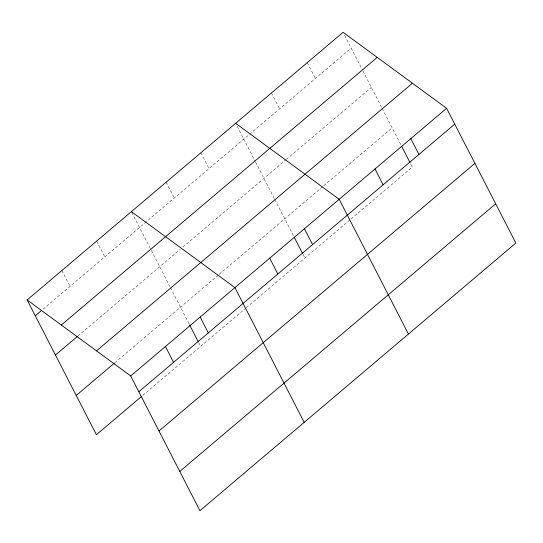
<?xml version="1.0" encoding="UTF-8"?>
<svg xmlns="http://www.w3.org/2000/svg" width="543" height="543" viewBox="0 0 543 543"><rect width="100%" height="100%" fill="white"/><g stroke="black" fill="none" stroke-linecap="round" stroke-linejoin="round"><path stroke-width="0.41" stroke-dasharray="2.71 2.04" d="M43.006 309.245L248.904 134.813M249.542 134.27L351.199 48.151M77.975 335.947L180.296 249.264M182.869 247.079L285.693 159.968M286.331 159.432L371.364 87.389M114.844 362.751L218.449 274.975M219.094 274.425L323.099 186.317M323.737 185.781L392.148 127.822M142.734 395.447L245.701 308.22M246.339 307.671L350.296 219.603M350.934 219.06L412.313 167.061L410.413 163.362M344.615 35.336L362.615 70.359M362.995 71.099L381.756 107.609M382.143 108.356L401.277 145.592M307.263 62.649L315.395 78.477M271.459 92.982L279.591 108.81M237.203 126.329L255.203 161.359M255.583 162.099L274.344 198.602M274.731 199.349L293.485 235.845M303.001 254.362L304.901 258.061M200.903 152.753L209.041 168.588M166.151 182.197L174.289 198.025M131.786 212.388L150.954 249.678M151.334 250.418L170.095 286.921M170.482 287.675L189.236 324.171M198.752 342.681L200.652 346.38M96.654 241.078L104.785 256.907M61.902 270.516L70.033 286.344"/><path stroke-width="0.81" d="M27.15 299.953L343.061 32.315L446.597 108.301L515.85 243.047L199.939 510.685L130.687 375.939L27.15 299.953L96.403 434.699L141.445 396.539M35.288 315.788L41.723 310.331M61.318 325.026L377.229 57.388M55.454 355.027L77.337 336.49M96.518 350.866L412.436 83.222M76.23 395.46L114.2 363.294M130.687 375.939L446.597 108.301M138.825 391.768L454.735 124.13M158.99 431.006L474.901 163.368M179.767 471.439L495.684 203.801M235.655 123.315L339.192 199.295L408.438 334.04M131.399 211.634L234.936 287.614L304.189 422.359M410.793 138.628L418.931 154.463M401.657 146.332L410.033 162.622M374.996 168.961L383.127 184.796M304.44 228.739L312.578 244.567M294.252 237.332L302.621 253.615M269.688 258.176L277.826 274.005M200.191 317.058L208.322 332.886M189.616 324.911L198.371 341.941M165.439 346.495L173.57 362.33"/></g></svg>
